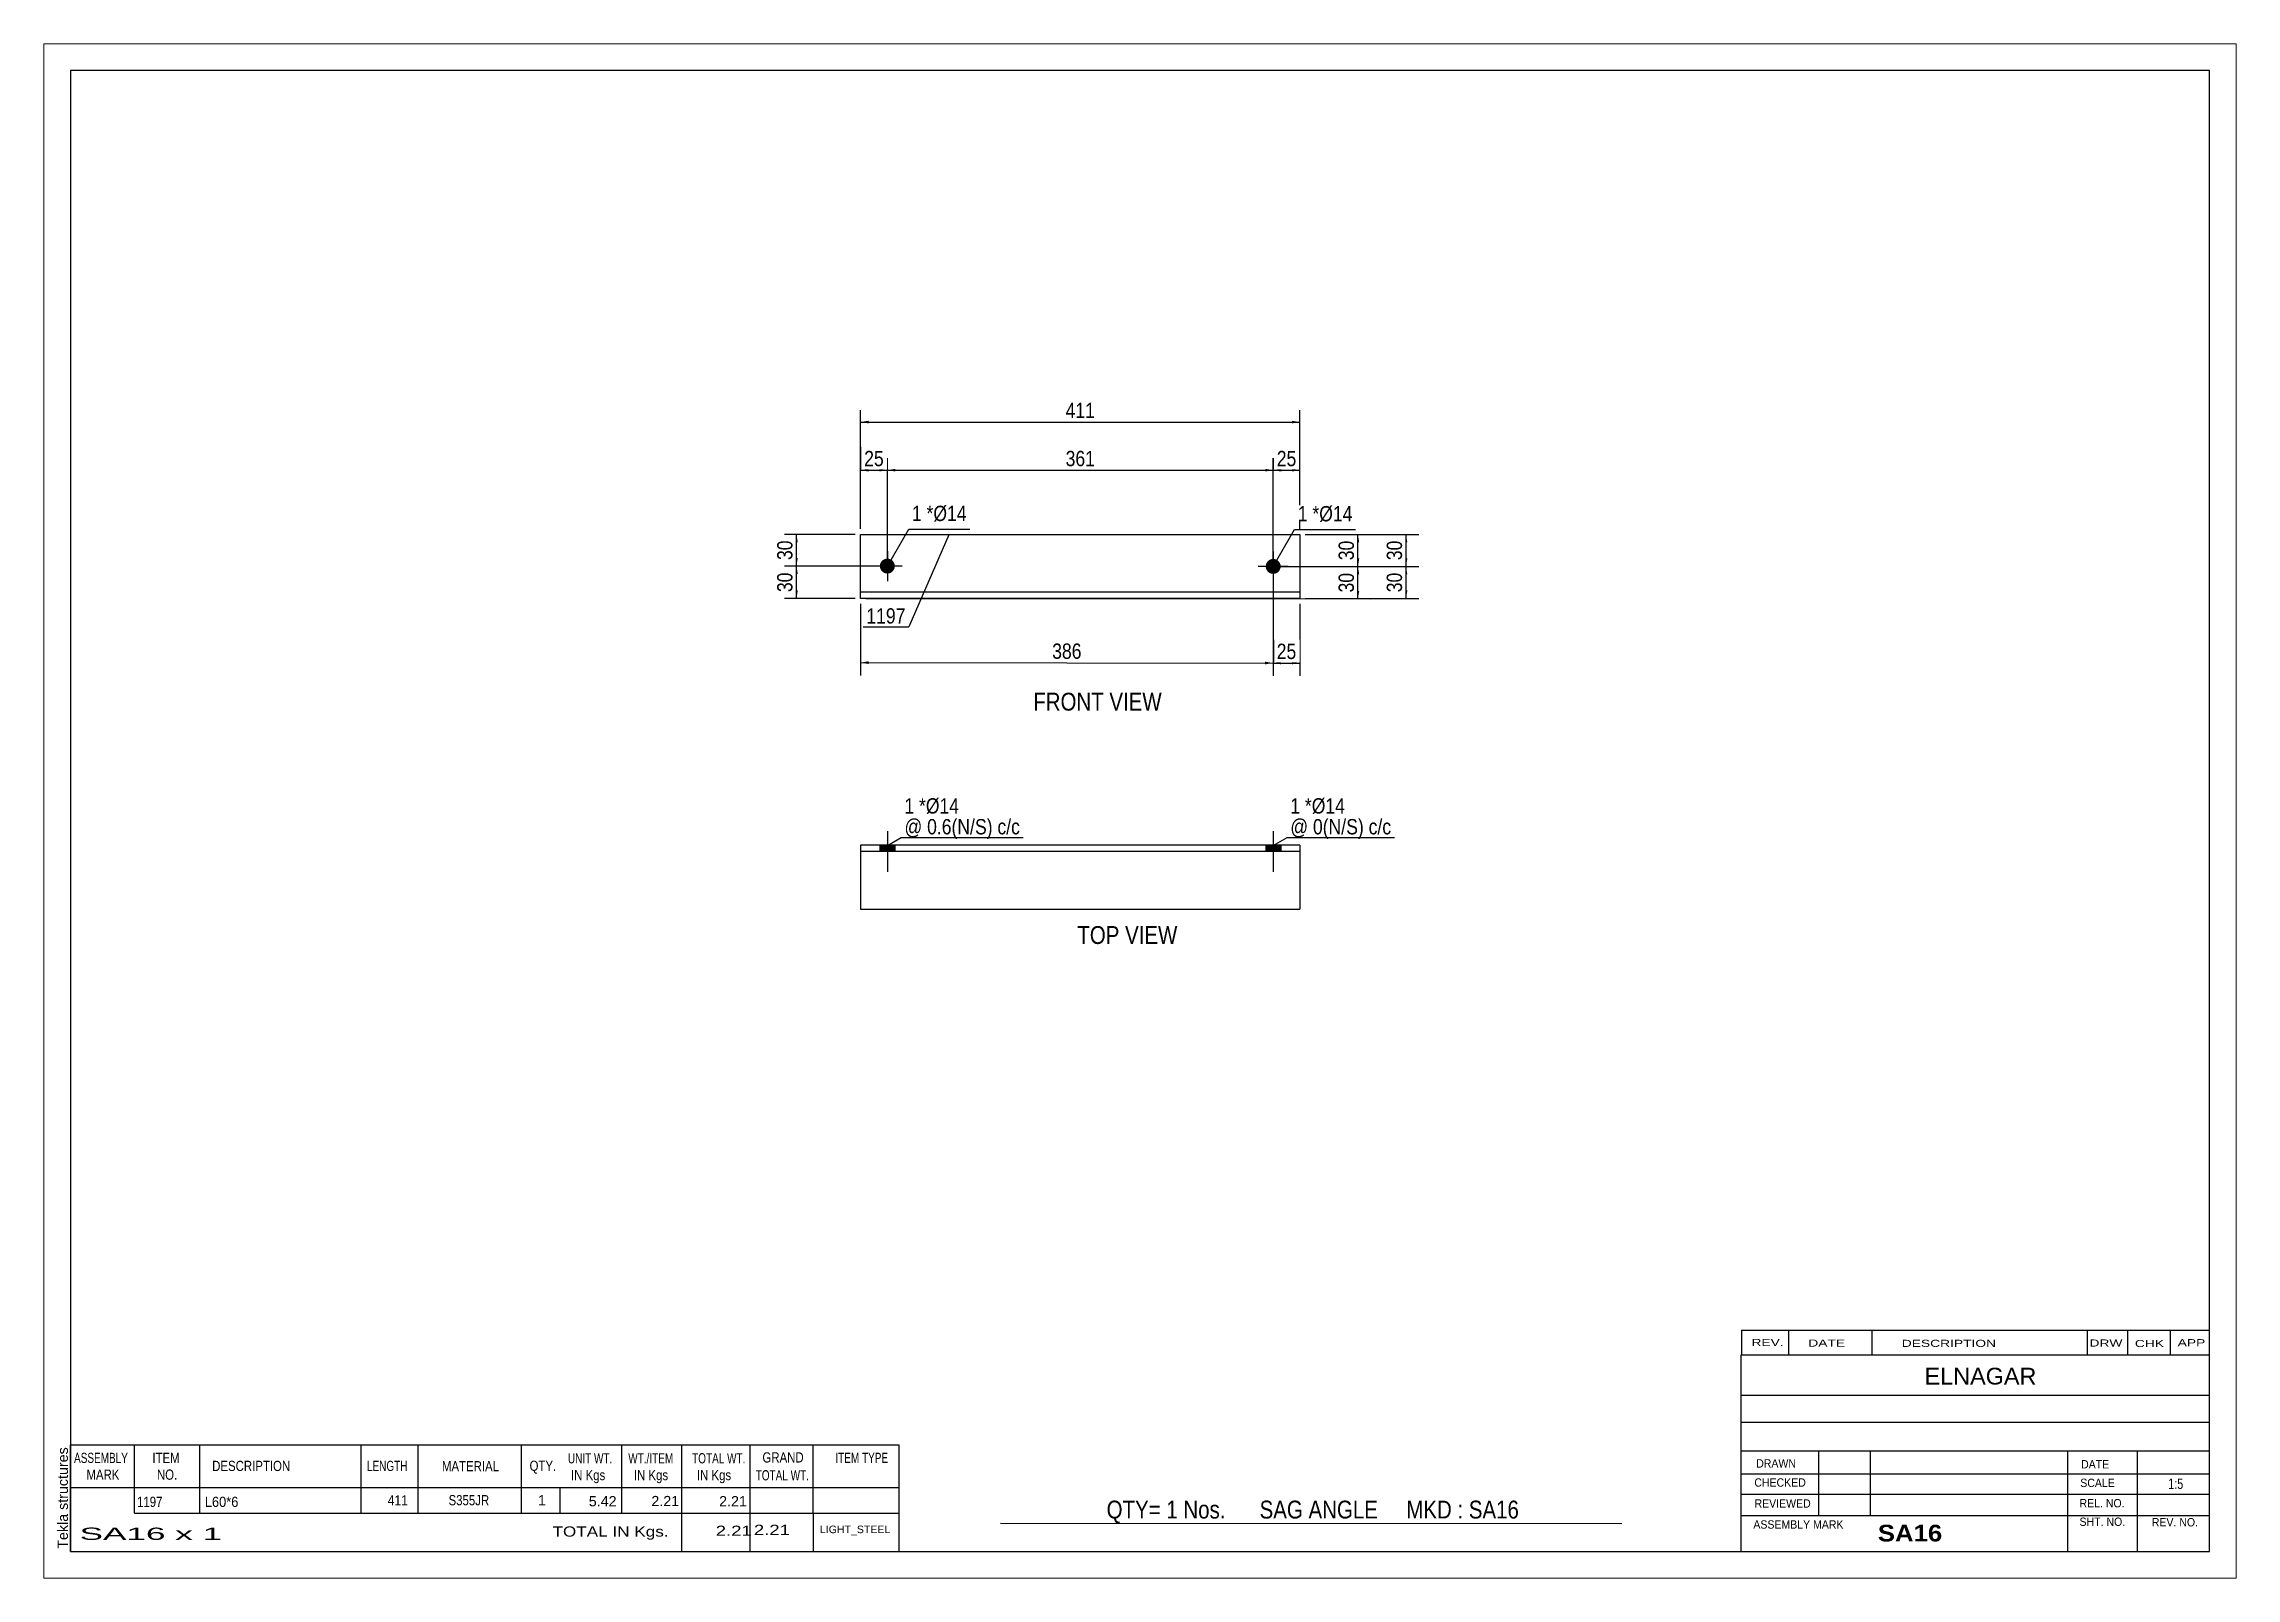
# Paper-space layout 'Layout1' of a CAD drawing. Header units: millimetres. Extents: x 0 to 410, y 0 to 287.
# The model-space entities are those that its viewports show. They can reach past a viewport. Long polylines and large blocks are cut down to what shows.
import ezdxf

# ---------------------------------------------------------------- set-up
doc = ezdxf.new("R2010")
doc.units = ezdxf.units.MM
doc.layers.add('Viewport layer', color=7, linetype='Continuous', plot=False)
doc.styles.add('Arial', font='ARIAL.TTF', dxfattribs={"height": 0.2})
doc.styles.add('Arial Bold', font='ARIALBD.TTF', dxfattribs={"height": 0.2})
doc.styles.add('Arial Narrow', font='ARIALN.TTF', dxfattribs={"height": 0.2})

# ---------------------------------------------------------------- blocks, each defined once
blk = doc.blocks.new('Unknown-629078012-1666')
at = {"color": 5, "linetype": 'Continuous'}
for p, q in [((405, 282), (5, 282)), ((5, 282), (5, 5)), ((405, 5), (405, 282)), ((5, 5), (405, 5))]:
    blk.add_line(p, q, dxfattribs=at)
at = {"color": 174, "linetype": 'Continuous', "style": 'Arial'}
blk.add_text('Tekla structures', height=1.9102, rotation=90, dxfattribs=at).set_placement((4.5, 5.5))
blk = doc.blocks.new('Unknown-629078012-11 - 1233')
at = {"color": 0, "linetype": 'Continuous'}
blk.add_wipeout([(209.11, 162.28), (209.11, 165.78), (185.04, 165.78), (185.04, 162.28)], dxfattribs=at)
at = {"color": 96, "linetype": 'Continuous', "style": 'Arial Narrow'}
blk.add_text('FRONT VIEW', height=3.34, dxfattribs=at).set_placement((185.04, 162.28))
blk = doc.blocks.new('Unknown-629078012-12 - 1284')
at = {"color": 0, "linetype": 'Continuous'}
blk.add_wipeout([(212.03, 118.63), (212.03, 122.13), (193.28, 122.13), (193.28, 118.63)], dxfattribs=at)
at = {"color": 96, "linetype": 'Continuous', "style": 'Arial Narrow'}
blk.add_text('TOP VIEW', height=3.34, dxfattribs=at).set_placement((193.28, 118.63))
blk = doc.blocks.new('Part-629078012-1280 - 1233')
at = {"color": 2, "linetype": 'Continuous'}
for p, q in [((152.75, 183.25), (152.75, 195.25)), ((152.75, 195.25), (234.91, 195.25)), ((234.91, 195.25), (234.91, 183.25)), ((234.91, 184.45), (152.75, 184.45)), ((234.91, 183.25), (152.75, 183.25))]:
    blk.add_line(p, q, dxfattribs=at)
blk = doc.blocks.new('Bolt-629078012-1281 - 1233')
at = {"linetype": 'Continuous'}
blk.add_hatch(color=3, dxfattribs=at).paths.add_polyline_path([(159.15, 189.31, -1), (156.35, 189.31, -1)])
at = {"color": 3, "linetype": 'Continuous'}
for p, q in [((160.55, 189.31), (154.95, 189.31)), ((157.75, 192.11), (157.75, 186.51))]:
    blk.add_line(p, q, dxfattribs=at)
blk = doc.blocks.new('Bolt-629078012-1282 - 1233')
at = {"linetype": 'Continuous'}
blk.add_hatch(color=3, dxfattribs=at).paths.add_polyline_path([(231.31, 189.25, -1), (228.51, 189.25, -1)])
at = {"color": 3, "linetype": 'Continuous'}
for p, q in [((232.71, 189.25), (227.11, 189.25)), ((229.92, 192.05), (229.91, 186.45))]:
    blk.add_line(p, q, dxfattribs=at)
blk = doc.blocks.new('Bolt-629078012-1287 - 1284')
at = {"linetype": 'Continuous'}
blk.add_hatch(color=3, dxfattribs=at).paths.add_polyline_path([(231.31, 137.13), (228.51, 137.13), (228.51, 135.93), (231.31, 135.93)])
at = {"color": 3, "linetype": 'Continuous'}
for p, q in [((229.91, 139.73), (229.91, 132.13)), ((228.51, 137.13), (228.51, 135.93)), ((231.31, 137.13), (231.31, 135.93))]:
    blk.add_line(p, q, dxfattribs=at)
blk = doc.blocks.new('Part-629078012-1285 - 1284')
at = {"color": 2, "linetype": 'Continuous'}
for p, q in [((234.91, 137.13), (152.75, 137.13)), ((152.75, 137.13), (152.75, 125.13)), ((234.91, 135.93), (152.75, 135.93)), ((234.91, 137.13), (234.91, 125.13)), ((152.75, 125.13), (234.91, 125.13))]:
    blk.add_line(p, q, dxfattribs=at)
blk = doc.blocks.new('Bolt-629078012-1286 - 1284')
at = {"linetype": 'Continuous'}
blk.add_hatch(color=3, dxfattribs=at).paths.add_polyline_path([(159.15, 137.13), (156.35, 137.13), (156.35, 135.93), (159.15, 135.93)])
at = {"color": 3, "linetype": 'Continuous'}
for p, q in [((157.75, 139.73), (157.75, 132.13)), ((156.35, 137.13), (156.35, 135.93)), ((159.15, 137.13), (159.15, 135.93))]:
    blk.add_line(p, q, dxfattribs=at)
blk = doc.blocks.new('StraightDimension-629078012-1289 - 1233')
at = {"linetype": 'Continuous'}
for points in [[(231.41, 207), (229.91, 207.25), (231.41, 207.5)], [(233.41, 207.5), (234.91, 207.25), (233.41, 207)]]:
    blk.add_hatch(color=7, dxfattribs=at).paths.add_polyline_path(points)
at = {"color": 7, "linetype": 'Continuous'}
for p, q in [((229.91, 190.25), (229.91, 209.5)), ((234.91, 196.25), (234.91, 209.5)), ((229.91, 207.25), (234.91, 207.25))]:
    blk.add_line(p, q, dxfattribs=at)
at = {"color": 0}
blk.add_wipeout([(234.84, 207.4), (234.84, 211.6), (229.98, 211.6), (229.98, 207.4)], dxfattribs=at)
at = {"color": 3, "style": 'Arial Narrow'}
blk.add_text('25', height=2.863, dxfattribs=at).set_placement((230.58, 208))
blk = doc.blocks.new('StraightDimension-629078012-1290 - 1233')
at = {"linetype": 'Continuous'}
for points in [[(159.25, 207), (157.75, 207.25), (159.25, 207.5)], [(228.41, 207.5), (229.91, 207.25), (228.41, 207)]]:
    blk.add_hatch(color=7, dxfattribs=at).paths.add_polyline_path(points)
at = {"color": 7, "linetype": 'Continuous'}
for p, q in [((157.75, 190.31), (157.75, 209.5)), ((229.91, 190.25), (229.91, 209.5)), ((157.75, 207.25), (229.91, 207.25))]:
    blk.add_line(p, q, dxfattribs=at)
at = {"color": 0}
blk.add_wipeout([(197.17, 207.4), (197.17, 211.6), (190.49, 211.6), (190.49, 207.4)], dxfattribs=at)
at = {"color": 3, "style": 'Arial Narrow'}
blk.add_text('361', height=2.863, dxfattribs=at).set_placement((191.09, 208))
blk = doc.blocks.new('StraightDimension-629078012-1291 - 1233')
at = {"linetype": 'Continuous'}
for points in [[(154.25, 207), (152.75, 207.25), (154.25, 207.5)], [(156.25, 207.5), (157.75, 207.25), (156.25, 207)]]:
    blk.add_hatch(color=7, dxfattribs=at).paths.add_polyline_path(points)
at = {"color": 7, "linetype": 'Continuous'}
for p, q in [((152.75, 196.25), (152.75, 209.5)), ((157.75, 190.31), (157.75, 209.5)), ((152.75, 207.25), (157.75, 207.25))]:
    blk.add_line(p, q, dxfattribs=at)
at = {"color": 0}
blk.add_wipeout([(157.68, 207.4), (157.68, 211.6), (152.82, 211.6), (152.82, 207.4)], dxfattribs=at)
at = {"color": 3, "style": 'Arial Narrow'}
blk.add_text('25', height=2.863, dxfattribs=at).set_placement((153.42, 208))
blk = doc.blocks.new('StraightDimension-629078012-1302 - 1233')
at = {"linetype": 'Continuous'}
for points in [[(154.25, 216), (152.75, 216.25), (154.25, 216.5)], [(233.41, 216.5), (234.91, 216.25), (233.41, 216)]]:
    blk.add_hatch(color=7, dxfattribs=at).paths.add_polyline_path(points)
at = {"color": 7, "linetype": 'Continuous'}
for p, q in [((152.75, 196.25), (152.75, 218.5)), ((234.91, 196.25), (234.91, 218.5)), ((152.75, 216.25), (234.91, 216.25))]:
    blk.add_line(p, q, dxfattribs=at)
at = {"color": 0}
blk.add_wipeout([(197.17, 216.4), (197.17, 220.6), (190.49, 220.6), (190.49, 216.4)], dxfattribs=at)
at = {"color": 3, "style": 'Arial Narrow'}
blk.add_text('411', height=2.863, dxfattribs=at).set_placement((191.09, 217))
blk = doc.blocks.new('StraightDimension-629078012-1306 - 1233')
at = {"linetype": 'Continuous'}
for points in [[(245.5, 193.74), (245.76, 195.24), (246, 193.74)], [(246, 190.74), (245.75, 189.24), (245.5, 190.74)]]:
    blk.add_hatch(color=7, dxfattribs=at).paths.add_polyline_path(points)
at = {"color": 7, "linetype": 'Continuous'}
for p, q in [((235.91, 195.25), (248.16, 195.24)), ((245.75, 189.24), (245.76, 195.24)), ((230.91, 189.25), (248.15, 189.24))]:
    blk.add_line(p, q, dxfattribs=at)
at = {"color": 0}
blk.add_wipeout([(245.6, 194.67), (241.4, 194.67), (241.4, 189.82), (245.6, 189.81)], dxfattribs=at)
at = {"color": 3, "style": 'Arial Narrow'}
blk.add_text('30', height=2.863, rotation=89.9486, dxfattribs=at).set_placement((245, 190.41))
blk = doc.blocks.new('StraightDimension-629078012-1307 - 1233')
at = {"linetype": 'Continuous'}
for points in [[(245.5, 187.74), (245.75, 189.24), (246, 187.74)], [(246, 184.67), (245.74, 183.17), (245.5, 184.67)]]:
    blk.add_hatch(color=7, dxfattribs=at).paths.add_polyline_path(points)
at = {"color": 7, "linetype": 'Continuous'}
for p, q in [((230.91, 189.25), (248.15, 189.24)), ((245.74, 183.17), (245.75, 189.24)), ((153.75, 183.25), (248.14, 183.17))]:
    blk.add_line(p, q, dxfattribs=at)
at = {"color": 0}
blk.add_wipeout([(245.6, 188.63), (241.4, 188.64), (241.4, 183.78), (245.6, 183.78)], dxfattribs=at)
at = {"color": 3, "style": 'Arial Narrow'}
blk.add_text('30', height=2.863, rotation=89.9486, dxfattribs=at).set_placement((245, 184.38))
blk = doc.blocks.new('StraightDimension-629078012-1316 - 1233')
at = {"linetype": 'Continuous'}
for points in [[(231.4, 170.93), (229.9, 171.18), (231.4, 171.43)], [(233.4, 171.43), (234.9, 171.18), (233.4, 170.93)]]:
    blk.add_hatch(color=7, dxfattribs=at).paths.add_polyline_path(points)
at = {"color": 7, "linetype": 'Continuous'}
for p, q in [((229.91, 188.25), (229.89, 168.78)), ((234.91, 182.25), (234.9, 168.78)), ((229.9, 171.18), (234.9, 171.18))]:
    blk.add_line(p, q, dxfattribs=at)
at = {"color": 0}
blk.add_wipeout([(234.83, 171.33), (234.83, 175.53), (229.98, 175.53), (229.97, 171.33)], dxfattribs=at)
at = {"color": 3, "style": 'Arial Narrow'}
blk.add_text('25', height=2.863, rotation=-0.0516, dxfattribs=at).set_placement((230.57, 171.93))
blk = doc.blocks.new('StraightDimension-629078012-1317 - 1233')
at = {"linetype": 'Continuous'}
for points in [[(154.24, 171), (152.74, 171.25), (154.24, 171.5)], [(228.4, 171.43), (229.9, 171.18), (228.4, 170.93)]]:
    blk.add_hatch(color=7, dxfattribs=at).paths.add_polyline_path(points)
at = {"color": 7, "linetype": 'Continuous'}
for p, q in [((229.91, 188.25), (229.89, 168.78)), ((152.75, 182.25), (152.74, 168.85)), ((152.74, 171.25), (229.9, 171.18))]:
    blk.add_line(p, q, dxfattribs=at)
at = {"color": 0}
blk.add_wipeout([(194.66, 171.36), (194.66, 175.56), (187.98, 175.57), (187.98, 171.37)], dxfattribs=at)
at = {"color": 3, "style": 'Arial Narrow'}
blk.add_text('386', height=2.863, rotation=-0.0516, dxfattribs=at).set_placement((188.58, 171.97))
blk = doc.blocks.new('StraightDimension-629078012-1326 - 1233')
at = {"linetype": 'Continuous'}
for points in [[(140.5, 193.75), (140.75, 195.25), (141, 193.75)], [(141, 190.81), (140.75, 189.31), (140.5, 190.81)]]:
    blk.add_hatch(color=7, dxfattribs=at).paths.add_polyline_path(points)
at = {"color": 7, "linetype": 'Continuous'}
for p, q in [((151.75, 195.25), (138.5, 195.25)), ((140.75, 189.31), (140.75, 195.25)), ((156.75, 189.31), (138.5, 189.31))]:
    blk.add_line(p, q, dxfattribs=at)
at = {"color": 0}
blk.add_wipeout([(140.6, 194.71), (136.4, 194.71), (136.4, 189.85), (140.6, 189.85)], dxfattribs=at)
at = {"color": 3, "style": 'Arial Narrow'}
blk.add_text('30', height=2.863, rotation=90.0002, dxfattribs=at).set_placement((140, 190.45))
blk = doc.blocks.new('StraightDimension-629078012-1327 - 1233')
at = {"linetype": 'Continuous'}
for points in [[(140.5, 187.81), (140.75, 189.31), (141, 187.81)], [(141, 184.75), (140.75, 183.25), (140.5, 184.75)]]:
    blk.add_hatch(color=7, dxfattribs=at).paths.add_polyline_path(points)
at = {"color": 7, "linetype": 'Continuous'}
for p, q in [((156.75, 189.31), (138.5, 189.31)), ((140.75, 183.25), (140.75, 189.31)), ((151.75, 183.25), (138.5, 183.25))]:
    blk.add_line(p, q, dxfattribs=at)
at = {"color": 0}
blk.add_wipeout([(140.6, 188.71), (136.4, 188.71), (136.4, 183.85), (140.6, 183.85)], dxfattribs=at)
at = {"color": 3, "style": 'Arial Narrow'}
blk.add_text('30', height=2.863, rotation=90.0002, dxfattribs=at).set_placement((140, 184.45))
blk = doc.blocks.new('StraightDimension-629078012-1334 - 1233')
at = {"linetype": 'Continuous'}
for points in [[(254.5, 193.75), (254.75, 195.25), (255, 193.75)], [(255, 190.75), (254.75, 189.25), (254.5, 190.75)]]:
    blk.add_hatch(color=7, dxfattribs=at).paths.add_polyline_path(points)
at = {"color": 7, "linetype": 'Continuous'}
for p, q in [((235.91, 195.25), (257.15, 195.25)), ((254.75, 189.25), (254.75, 195.25)), ((230.91, 189.25), (257.15, 189.25))]:
    blk.add_line(p, q, dxfattribs=at)
at = {"color": 0}
blk.add_wipeout([(254.6, 194.68), (250.4, 194.68), (250.4, 189.82), (254.6, 189.82)], dxfattribs=at)
at = {"color": 3, "style": 'Arial Narrow'}
blk.add_text('30', height=2.863, rotation=90.0002, dxfattribs=at).set_placement((254, 190.42))
blk = doc.blocks.new('StraightDimension-629078012-1335 - 1233')
at = {"linetype": 'Continuous'}
for points in [[(254.5, 187.75), (254.75, 189.25), (255, 187.75)], [(255, 184.75), (254.75, 183.25), (254.5, 184.75)]]:
    blk.add_hatch(color=7, dxfattribs=at).paths.add_polyline_path(points)
at = {"color": 7, "linetype": 'Continuous'}
for p, q in [((230.91, 189.25), (257.15, 189.25)), ((254.75, 183.25), (254.75, 189.25)), ((235.91, 183.25), (257.15, 183.25))]:
    blk.add_line(p, q, dxfattribs=at)
at = {"color": 0}
blk.add_wipeout([(254.6, 188.68), (250.4, 188.68), (250.4, 183.82), (254.6, 183.82)], dxfattribs=at)
at = {"color": 3, "style": 'Arial Narrow'}
blk.add_text('30', height=2.863, rotation=90.0002, dxfattribs=at).set_placement((254, 184.42))
blk = doc.blocks.new('CBS_NAME_BLOG-629078012-1682')
at = {"color": 7, "linetype": 'Continuous'}
for p, q in [((317.41, 41.75), (404.93, 41.75)), ((317.41, 5.04), (317.41, 41.75)), ((317.41, 34.21), (404.93, 34.21)), ((317.48, 29.16), (405, 29.16)), ((317.41, 23.79), (404.93, 23.79)), ((331.93, 11.68), (331.93, 23.78)), ((341.62, 11.71), (341.62, 23.78)), ((378.53, 5.04), (378.53, 23.77)), ((391.58, 5.04), (391.58, 23.78)), ((317.42, 19.49), (405, 19.51)), ((317.41, 15.74), (404.93, 15.74)), ((317.41, 11.7), (404.93, 11.7)), ((317.41, 5), (405, 5))]:
    blk.add_line(p, q, dxfattribs=at)
at = {"color": 3, "linetype": 'Continuous', "style": 'Arial'}
blk.add_text('ELNAGAR', height=3.133, dxfattribs=at).set_placement((351.73, 36.22))
at = {"color": 3, "linetype": 'Continuous'}
for s, height, style, width, p in [('DRAWN', 1.566, 'Arial', 0.9, (320.24, 20.68)), ('DATE', 1.566, 'Arial', 0.9, (381, 20.52)), ('CHECKED', 1.566, 'Arial', 0.9, (319.89, 17.11)), ('SCALE', 1.566, 'Arial', 0.9, (380.85, 17.04)), ('1:5', 1.957, 'Arial Narrow', 0.9, (397.3, 16.68)), ('REVIEWED', 1.566, 'Arial', 0.9, (319.93, 13.19)), ('REL. NO.', 1.566, 'Arial', 0.9, (380.71, 13.24)), ('ASSEMBLY MARK', 1.5663, 'Arial', 0.9, (319.71, 9.26)), ('SA16', 3.131, 'Arial Bold', 1.1, (342.99, 6.86)), ('SHT. NO.', 1.566, 'Arial', 0.9, (380.71, 9.77)), ('REV. NO.', 1.566, 'Arial', 0.9, (394.23, 9.68))]:
    blk.add_text(s, height=height, dxfattribs=dict(at, style=style, width=width)).set_placement(p)
blk = doc.blocks.new('CBS_BOM-629078012-1680')
at = {"color": 7, "linetype": 'Continuous'}
for p, q in [((4.97, 16.97), (4.97, 24.97)), ((4.97, 24.97), (159.89, 24.97)), ((16.97, 16.97), (16.97, 24.97)), ((29.16, 16.97), (29.16, 24.97)), ((59.32, 16.97), (59.32, 24.97)), ((70, 16.97), (70, 24.97)), ((89.32, 16.97), (89.32, 24.97)), ((108.12, 16.97), (108.12, 24.97)), ((119.33, 16.97), (119.33, 24.97)), ((132.12, 16.97), (132.12, 24.97)), ((143.87, 16.97), (143.87, 24.97)), ((159.89, 24.96), (159.89, 16.98)), ((4.97, 16.97), (159.89, 16.97)), ((4.97, 12.17), (4.97, 16.97)), ((16.97, 12.17), (16.97, 16.97)), ((29.16, 12.17), (29.16, 16.97)), ((59.32, 12.17), (59.32, 16.97)), ((70, 12.17), (70, 16.97)), ((89.32, 12.17), (89.32, 16.97)), ((96.58, 12.17), (96.58, 16.97)), ((108.12, 12.17), (108.12, 16.97)), ((119.33, 12.17), (119.33, 16.97)), ((132.12, 12.17), (132.12, 16.97)), ((143.89, 12.17), (143.89, 16.97)), ((159.89, 16.97), (159.89, 12.17)), ((4.97, 4.97), (4.97, 12.15)), ((16.97, 12.17), (159.89, 12.17)), ((119.33, 4.97), (119.33, 12.15)), ((132.12, 4.97), (132.12, 12.15)), ((143.93, 4.97), (143.93, 12.15)), ((159.89, 12.17), (159.89, 4.97)), ((4.97, 4.97), (159.89, 4.97))]:
    blk.add_line(p, q, dxfattribs=at)
at = {"color": 3, "linetype": 'Continuous', "style": 'Arial'}
for s, height, width, p in [('ASSEMBLY', 1.91, 0.7, (5.65, 21.54)), ('ITEM', 1.91, 0.8, (20.3, 21.54)), ('DESCRIPTION', 1.9102, 0.8, (31.48, 20.04)), ('LENGTH', 1.91, 0.7, (60.43, 20.04)), ('MATERIAL', 1.91, 0.8, (74.45, 19.99)), ('QTY.', 1.91, 0.8, (90.84, 20.07)), ('UNIT WT.', 1.91, 0.7, (98.01, 21.47)), ('WT./ITEM', 1.91, 0.7, (109.3, 21.47)), ('TOTAL WT.', 1.91, 0.7, (121.24, 21.47)), ('GRAND', 1.91, 0.8, (134.39, 21.63)), ('ITEM TYPE', 1.91, 0.7, (148.03, 21.55)), ('MARK', 1.91, 0.8, (7.97, 18.41)), ('NO.', 1.91, 0.8, (21.15, 18.41)), ('IN Kgs', 1.91, 0.8, (98.59, 18.33)), ('IN Kgs', 1.91, 0.8, (110.34, 18.33)), ('IN Kgs', 1.91, 0.8, (122.13, 18.33)), ('TOTAL WT.', 1.91, 0.7, (133.13, 18.29))]:
    blk.add_text(s, height=height, dxfattribs=dict(at, width=width)).set_placement(p)
at = {"color": 7, "linetype": 'Continuous', "style": 'Arial'}
for s, width, p in [('1197', 0.8, (17.43, 13.32)), ('L60*6', 0.9, (30.1, 13.32)), ('411', 0.85, (64.3, 13.6)), ('S355JR', 0.8, (75.69, 13.63))]:
    blk.add_text(s, height=1.91, dxfattribs=dict(at, width=width)).set_placement(p)
for s, p in [('1', (92.41, 13.63)), ('5.42', (101.92, 13.44)), ('2.21', (113.62, 13.47)), ('2.21', (126.29, 13.44))]:
    blk.add_text(s, height=1.91, dxfattribs=at).set_placement(p)
at = {"color": 6, "linetype": 'Continuous', "style": 'Arial'}
for s, height, width, p in [('SA16 x 1', 2.292, 2.05, (6.69, 7.16)), ('TOTAL IN Kgs.', 1.9102, 1.2, (95.13, 7.77)), ('2.21', 1.91, 1.3, (125.65, 7.92)), ('2.21', 1.91, 1.3, (132.79, 8.08))]:
    blk.add_text(s, height=height, dxfattribs=dict(at, width=width)).set_placement(p)
blk.add_text('LIGHT_STEEL', height=1.4135, dxfattribs=at).set_placement((145.14, 8.42))
blk = doc.blocks.new('CBS_CALLOFF-629078012-1681')
at = {"color": 7, "linetype": 'Continuous'}
blk.add_line((178.88, 10.27), (295.11, 10.25), dxfattribs=at)
at = {"color": 3, "linetype": 'Continuous', "style": 'Arial Narrow'}
blk.add_text('QTY= 1 Nos.      SAG ANGLE     MKD : SA16', height=3.3405, dxfattribs=at).set_placement((198.76, 11.16))
blk = doc.blocks.new('CBS_REVISION-629078012-1683')
at = {"color": 7, "linetype": 'Continuous'}
for p, q in [((317.49, 46.38), (404.99, 46.38)), ((317.49, 46.38), (317.49, 41.75)), ((326.29, 46.38), (326.29, 41.75)), ((341.88, 46.38), (341.88, 41.81)), ((382.14, 46.38), (382.14, 41.75)), ((389.68, 46.38), (389.68, 41.75)), ((397.63, 46.38), (397.63, 41.75)), ((317.49, 41.75), (404.99, 41.75))]:
    blk.add_line(p, q, dxfattribs=at)
at = {"color": 7, "style": 'Arial Narrow', "width": 1.7}
for s, height, p in [('REV.', 1.326, (319.35, 43.43)), ('DATE', 1.326, (329.98, 43.31)), ('DESCRIPTION', 1.3257, (347.46, 43.26)), ('DRW', 1.326, (382.57, 43.32)), ('CHK', 1.326, (391.06, 43.23)), ('APP', 1.326, (399.06, 43.38))]:
    blk.add_text(s, height=height, dxfattribs=at).set_placement(p)
blk = doc.blocks.new('Mark-629078012-1346 - 1233')
at = {"color": 0}
blk.add_wipeout([(164.18, 197.74), (164.18, 200.74), (162.35, 200.74), (162.35, 197.74)], dxfattribs=at)
blk.add_wipeout([(164.18, 197.74), (164.18, 200.74), (162.35, 200.74), (162.35, 197.74)], dxfattribs=at)
at = {"color": 7, "linetype": 'Continuous'}
blk.add_line((157.75, 189.31), (161.75, 196.24), dxfattribs=at)
at = {"color": 0}
blk.add_wipeout([(166.36, 197.74), (166.36, 200.74), (165.08, 200.74), (165.08, 197.74)], dxfattribs=at)
blk.add_wipeout([(166.36, 197.74), (166.36, 200.74), (165.08, 200.74), (165.08, 197.74)], dxfattribs=at)
at = {"color": 3, "style": 'Arial Narrow'}
blk.add_text('1', height=2.86, dxfattribs=at).set_placement((162.35, 197.74))
at = {"color": 0}
blk.add_wipeout([(172.57, 197.74), (172.57, 200.74), (166.36, 200.74), (166.36, 197.74)], dxfattribs=at)
blk.add_wipeout([(172.57, 197.74), (172.57, 200.74), (166.36, 200.74), (166.36, 197.74)], dxfattribs=at)
at = {"color": 7, "linetype": 'Continuous'}
blk.add_line((161.75, 196.24), (173.17, 196.24), dxfattribs=at)
at = {"color": 3, "style": 'Arial Narrow'}
for s, height, p in [('*', 2.86, (165.08, 197.74)), ('Ø14', 2.863, (166.36, 197.74))]:
    blk.add_text(s, height=height, dxfattribs=at).set_placement(p)
blk = doc.blocks.new('Mark-629078012-1341 - 1233')
at = {"color": 0}
blk.add_wipeout([(161.14, 178.56), (161.14, 181.56), (153.83, 181.56), (153.83, 178.56)], dxfattribs=at)
blk.add_wipeout([(161.14, 178.56), (161.14, 181.56), (153.83, 181.56), (153.83, 178.56)], dxfattribs=at)
at = {"color": 7, "linetype": 'Continuous'}
for p in [(169.24, 195.15), (153.23, 177.96)]:
    blk.add_line(p, (161.74, 177.96), dxfattribs=at)
at = {"color": 3, "style": 'Arial Narrow'}
blk.add_text('1197', height=2.863, dxfattribs=at).set_placement((153.83, 178.56))
blk = doc.blocks.new('Mark-629078012-1347 - 1233')
at = {"color": 0}
blk.add_wipeout([(236.34, 197.68), (236.34, 200.68), (234.51, 200.68), (234.51, 197.68)], dxfattribs=at)
blk.add_wipeout([(236.34, 197.68), (236.34, 200.68), (234.51, 200.68), (234.51, 197.68)], dxfattribs=at)
at = {"color": 7, "linetype": 'Continuous'}
blk.add_line((229.91, 189.25), (233.91, 196.18), dxfattribs=at)
at = {"color": 0}
blk.add_wipeout([(238.52, 197.68), (238.52, 200.68), (237.24, 200.68), (237.24, 197.68)], dxfattribs=at)
blk.add_wipeout([(238.52, 197.68), (238.52, 200.68), (237.24, 200.68), (237.24, 197.68)], dxfattribs=at)
at = {"color": 3, "style": 'Arial Narrow'}
blk.add_text('1', height=2.86, dxfattribs=at).set_placement((234.51, 197.68))
at = {"color": 0}
blk.add_wipeout([(244.73, 197.68), (244.73, 200.68), (238.52, 200.68), (238.52, 197.68)], dxfattribs=at)
blk.add_wipeout([(244.73, 197.68), (244.73, 200.68), (238.52, 200.68), (238.52, 197.68)], dxfattribs=at)
at = {"color": 7, "linetype": 'Continuous'}
blk.add_line((233.91, 196.18), (245.33, 196.18), dxfattribs=at)
at = {"color": 3, "style": 'Arial Narrow'}
for s, height, p in [('*', 2.86, (237.24, 197.68)), ('Ø14', 2.863, (238.52, 197.68))]:
    blk.add_text(s, height=height, dxfattribs=at).set_placement(p)
blk = doc.blocks.new('Mark-629078012-1344 - 1284')
at = {"color": 0}
blk.add_wipeout([(162.78, 143.03), (162.78, 146.03), (160.95, 146.03), (160.95, 143.03)], dxfattribs=at)
blk.add_wipeout([(162.78, 143.03), (162.78, 146.03), (160.95, 146.03), (160.95, 143.03)], dxfattribs=at)
blk.add_wipeout([(164.95, 143.03), (164.95, 146.03), (163.68, 146.03), (163.68, 143.03)], dxfattribs=at)
blk.add_wipeout([(164.95, 143.03), (164.95, 146.03), (163.68, 146.03), (163.68, 143.03)], dxfattribs=at)
blk.add_wipeout([(171.17, 143.03), (171.17, 146.03), (164.95, 146.03), (164.95, 143.03)], dxfattribs=at)
blk.add_wipeout([(171.17, 143.03), (171.17, 146.03), (164.95, 146.03), (164.95, 143.03)], dxfattribs=at)
at = {"color": 3, "style": 'Arial Narrow'}
blk.add_text('*', height=2.86, dxfattribs=at).set_placement((163.68, 143.03))
at = {"color": 0}
blk.add_wipeout([(182.55, 139.13), (182.55, 142.13), (160.95, 142.13), (160.95, 139.13)], dxfattribs=at)
blk.add_wipeout([(182.55, 139.13), (182.55, 142.13), (160.95, 142.13), (160.95, 139.13)], dxfattribs=at)
at = {"color": 7, "linetype": 'Continuous'}
for p, q in [((157.75, 137.03), (160.35, 138.53)), ((160.35, 138.53), (183.15, 138.53))]:
    blk.add_line(p, q, dxfattribs=at)
at = {"color": 3, "style": 'Arial Narrow'}
for s, height, p in [('1', 2.86, (160.95, 143.03)), ('Ø14', 2.863, (164.95, 143.03)), ('@ 0.6(N/', 2.863, (160.95, 139.13)), ('S) c/', 2.863, (174.15, 139.13)), ('c', 2.86, (180.9, 139.13))]:
    blk.add_text(s, height=height, dxfattribs=at).set_placement(p)
blk = doc.blocks.new('Mark-629078012-1345 - 1284')
at = {"color": 0}
blk.add_wipeout([(234.94, 143.03), (234.94, 146.03), (233.11, 146.03), (233.11, 143.03)], dxfattribs=at)
blk.add_wipeout([(234.94, 143.03), (234.94, 146.03), (233.11, 146.03), (233.11, 143.03)], dxfattribs=at)
blk.add_wipeout([(237.12, 143.03), (237.12, 146.03), (235.84, 146.03), (235.84, 143.03)], dxfattribs=at)
blk.add_wipeout([(237.12, 143.03), (237.12, 146.03), (235.84, 146.03), (235.84, 143.03)], dxfattribs=at)
blk.add_wipeout([(243.33, 143.03), (243.33, 146.03), (237.12, 146.03), (237.12, 143.03)], dxfattribs=at)
blk.add_wipeout([(243.33, 143.03), (243.33, 146.03), (237.12, 146.03), (237.12, 143.03)], dxfattribs=at)
at = {"color": 3, "style": 'Arial Narrow'}
blk.add_text('*', height=2.86, dxfattribs=at).set_placement((235.84, 143.03))
at = {"color": 0}
blk.add_wipeout([(251.97, 139.13), (251.97, 142.13), (233.11, 142.13), (233.11, 139.13)], dxfattribs=at)
blk.add_wipeout([(251.97, 139.13), (251.97, 142.13), (233.11, 142.13), (233.11, 139.13)], dxfattribs=at)
at = {"color": 7, "linetype": 'Continuous'}
for p, q in [((229.91, 137.03), (232.51, 138.53)), ((232.51, 138.53), (252.57, 138.53))]:
    blk.add_line(p, q, dxfattribs=at)
at = {"color": 3, "style": 'Arial Narrow'}
for s, height, p in [('1', 2.86, (233.11, 143.03)), ('Ø14', 2.863, (237.12, 143.03)), ('@ 0(N/', 2.863, (233.11, 139.13)), ('S) c/', 2.863, (243.57, 139.13)), ('c', 2.86, (250.32, 139.13))]:
    blk.add_text(s, height=height, dxfattribs=at).set_placement(p)

msp = doc.modelspace()

# ---------------------------------------------------------------- block references
for name in ['Unknown-629078012-1666', 'Part-629078012-1280 - 1233', 'Bolt-629078012-1281 - 1233', 'Bolt-629078012-1282 - 1233', 'Bolt-629078012-1286 - 1284', 'Bolt-629078012-1287 - 1284', 'Part-629078012-1285 - 1284', 'CBS_REVISION-629078012-1683', 'CBS_NAME_BLOG-629078012-1682', 'CBS_BOM-629078012-1680', 'CBS_CALLOFF-629078012-1681']:
    msp.add_blockref(name, (0, 0))

# ---------------------------------------------------------------- next in the draw order: block references
for name in ['StraightDimension-629078012-1289 - 1233', 'Unknown-629078012-11 - 1233', 'Mark-629078012-1344 - 1284', 'Mark-629078012-1345 - 1284', 'Unknown-629078012-12 - 1284']:
    msp.add_blockref(name, (0, 0))

# ---------------------------------------------------------------- next in the draw order: block references
msp.add_blockref('StraightDimension-629078012-1290 - 1233', (0, 0))

# ---------------------------------------------------------------- next in the draw order: block references
msp.add_blockref('StraightDimension-629078012-1291 - 1233', (0, 0))

# ---------------------------------------------------------------- next in the draw order: block references
msp.add_blockref('StraightDimension-629078012-1302 - 1233', (0, 0))

# ---------------------------------------------------------------- next in the draw order: block references
msp.add_blockref('StraightDimension-629078012-1306 - 1233', (0, 0))

# ---------------------------------------------------------------- next in the draw order: block references
msp.add_blockref('StraightDimension-629078012-1307 - 1233', (0, 0))

# ---------------------------------------------------------------- next in the draw order: block references
msp.add_blockref('StraightDimension-629078012-1316 - 1233', (0, 0))

# ---------------------------------------------------------------- next in the draw order: block references
msp.add_blockref('StraightDimension-629078012-1317 - 1233', (0, 0))

# ---------------------------------------------------------------- next in the draw order: block references
for name in ['StraightDimension-629078012-1326 - 1233', 'StraightDimension-629078012-1334 - 1233']:
    msp.add_blockref(name, (0, 0))

# ---------------------------------------------------------------- next in the draw order: block references
for name in ['StraightDimension-629078012-1327 - 1233', 'StraightDimension-629078012-1335 - 1233']:
    msp.add_blockref(name, (0, 0))

# ---------------------------------------------------------------- next in the draw order: block references
for name in ['Mark-629078012-1346 - 1233', 'Mark-629078012-1347 - 1233']:
    msp.add_blockref(name, (0, 0))

# ---------------------------------------------------------------- next in the draw order: block references
msp.add_blockref('Mark-629078012-1341 - 1233', (0, 0))

psp = doc.layouts.get("Layout1")

# ---------------------------------------------------------------- viewports
at = {"layer": 'Viewport layer', "view_target_point": (205, 143.5)}
psp.add_viewport(center=(205, 143.5), size=(410, 287), view_center_point=(0, 0), view_height=287, dxfattribs=at)

doc.saveas('drawing.dxf')
